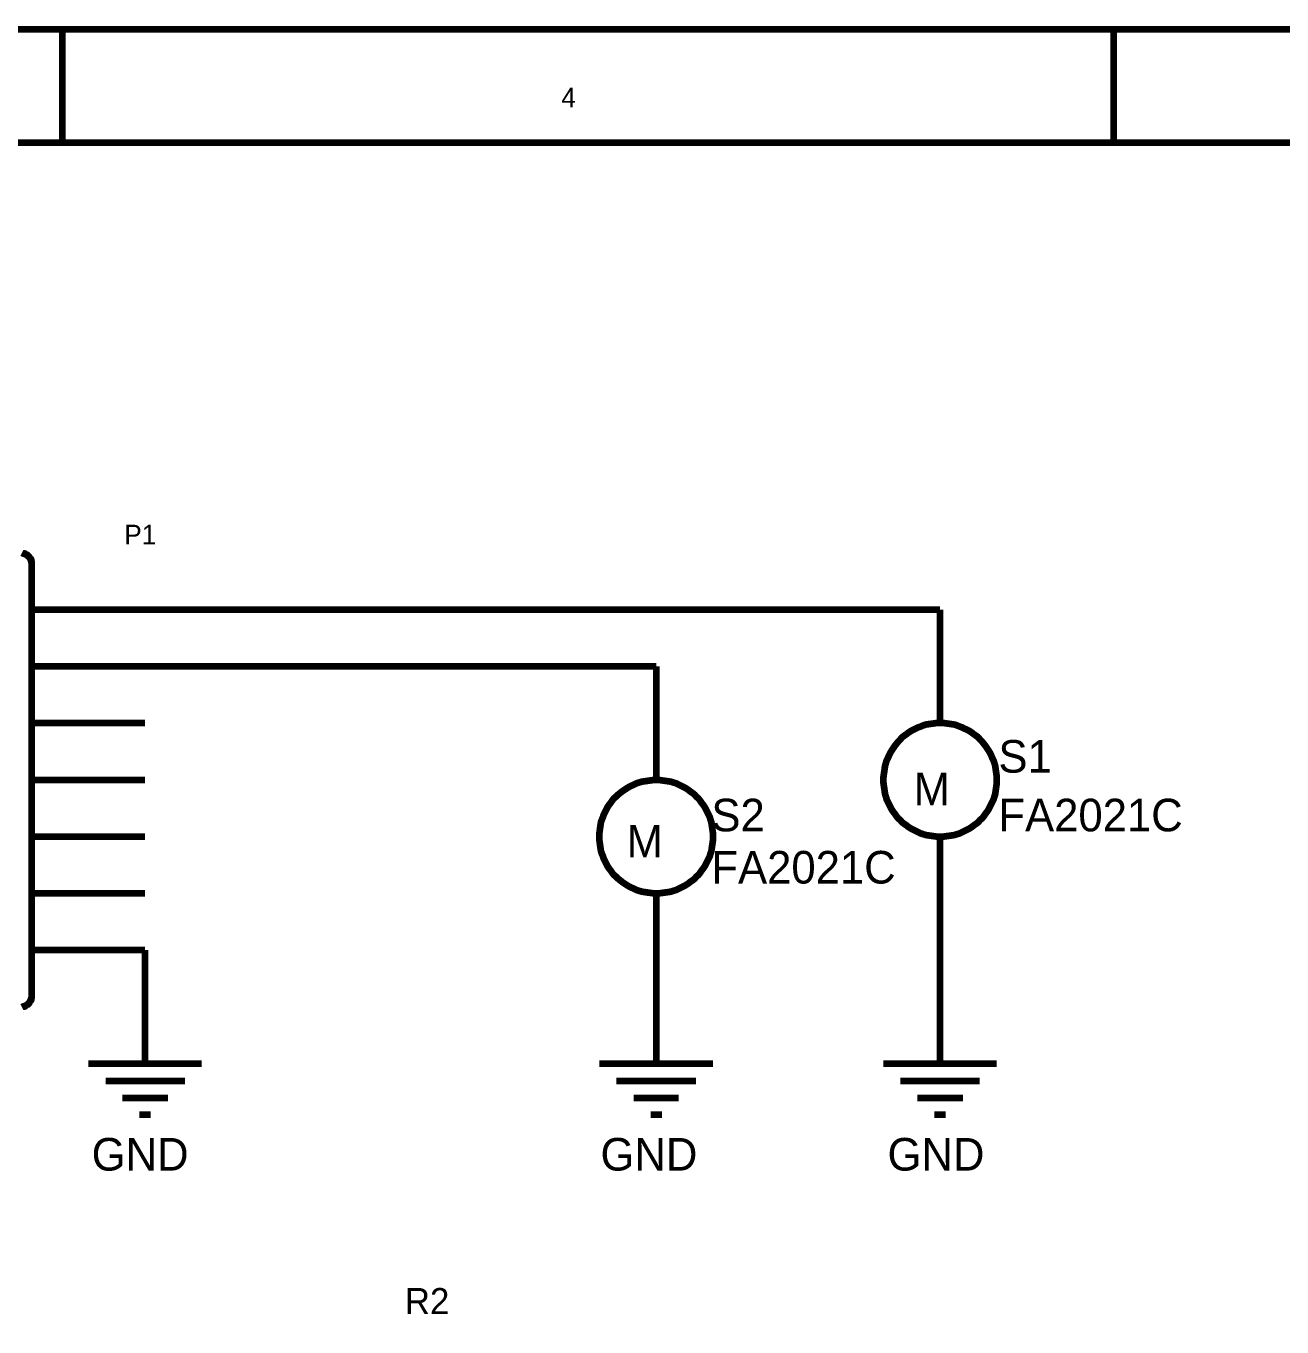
# Model space of a CAD drawing. Header units: millimetres. Extents: x 0 to 282, y 0 to 206.
# Drawn here: x 139.5 to 195.6, y 148.2 to 206.4 of the extents above; entities that cross this region are included whole.
import ezdxf

# ---------------------------------------------------------------- set-up
doc = ezdxf.new("R2010")
doc.units = ezdxf.units.MM
doc.layers.add('Sheet', color=255, linetype='Continuous')

msp = doc.modelspace()

# ---------------------------------------------------------------- linework, layer by layer
at = {"layer": 'Sheet'}
for points, const_width in [([(0, 206.278), (282.168, 206.278), (282.168, 0), (0, 0), (0, 206.278)], 0.3), ([(0, 206.278), (0, 0), (282.168, 0), (282.168, 206.278), (0, 206.278), (0, 206.278)], 0.0991), ([(5.088, 201.208), (277.098, 201.208), (277.098, 5.07), (5.088, 5.07), (5.088, 201.208)], 0.3), ([(5.088, 201.208), (5.088, 5.07), (277.098, 5.07), (277.098, 201.208), (5.088, 201.208), (5.088, 201.208)], 0.0991)]:
    msp.add_lwpolyline(points, close=True, dxfattribs=dict(at, const_width=const_width))
at = {"layer": 'Sheet', "const_width": 0.3}
for points in [[(141.084, 206.278), (141.084, 201.208)], [(188.118, 206.278), (188.118, 201.208)], [(139.279, 182.861), (139.315, 182.843), (139.333, 182.843), (139.352, 182.843), (139.37, 182.825), (139.406, 182.825), (139.424, 182.807), (139.443, 182.807), (139.461, 182.788), (139.479, 182.77), (139.516, 182.77), (139.534, 182.752), (139.552, 182.734), (139.57, 182.716), (139.589, 182.697), (139.589, 182.679), (139.607, 182.661), (139.625, 182.643), (139.643, 182.624), (139.662, 182.606), (139.662, 182.588), (139.68, 182.57), (139.68, 182.533), (139.698, 182.515), (139.698, 182.497), (139.698, 182.46), (139.716, 182.442), (139.716, 182.424), (139.716, 182.387), (139.716, 182.369)], [(139.716, 182.369), (139.716, 182.369), (139.716, 182.369), (139.716, 182.369), (139.716, 182.369), (139.716, 182.369), (139.716, 182.369), (139.716, 182.369), (139.716, 182.369), (139.716, 182.369), (139.716, 182.369), (139.716, 182.369), (139.716, 182.369), (139.716, 182.369), (139.716, 182.369), (139.716, 182.369), (139.716, 182.369), (139.716, 182.369), (139.716, 182.369), (139.716, 182.369), (139.716, 182.369), (139.716, 182.369), (139.716, 182.369), (139.716, 182.369), (139.716, 182.369), (139.716, 182.369), (139.716, 182.369), (139.716, 182.369), (139.716, 182.369), (139.716, 182.369), (139.716, 182.369), (139.716, 182.369), (139.716, 182.369)], [(139.716, 182.369), (139.716, 163.056)], [(139.716, 180.327), (144.786, 180.327)], [(144.786, 180.327), (180.349, 180.327)], [(180.349, 175.257), (180.349, 180.327)], [(139.716, 177.792), (144.786, 177.792)], [(144.786, 177.792), (167.656, 177.792)], [(167.656, 172.703), (167.656, 177.792)], [(139.716, 175.257), (144.786, 175.257)], [(177.814, 172.703), (177.814, 172.831), (177.832, 172.959), (177.851, 173.086), (177.869, 173.214), (177.887, 173.342), (177.924, 173.469), (177.96, 173.579), (178.015, 173.688), (178.069, 173.816), (178.124, 173.925), (178.179, 174.017), (178.252, 174.126), (178.325, 174.235), (178.398, 174.327), (178.471, 174.418), (178.562, 174.509), (178.635, 174.6), (178.726, 174.673), (178.835, 174.746), (178.927, 174.819), (179.036, 174.892), (179.145, 174.947), (179.255, 175.001), (179.364, 175.056), (179.474, 175.093), (179.601, 175.147), (179.711, 175.184), (179.838, 175.202), (179.966, 175.22), (180.094, 175.238), (180.221, 175.257), (180.349, 175.257)], [(180.349, 175.257), (180.221, 175.257), (180.094, 175.238), (179.966, 175.22), (179.838, 175.202), (179.711, 175.184), (179.601, 175.147), (179.474, 175.093), (179.364, 175.056), (179.255, 175.001), (179.145, 174.947), (179.036, 174.892), (178.927, 174.819), (178.835, 174.746), (178.726, 174.673), (178.635, 174.6), (178.562, 174.509), (178.471, 174.418), (178.398, 174.327), (178.325, 174.235), (178.252, 174.126), (178.179, 174.017), (178.124, 173.925), (178.069, 173.816), (178.015, 173.688), (177.96, 173.579), (177.924, 173.469), (177.887, 173.342), (177.869, 173.214), (177.851, 173.086), (177.832, 172.959), (177.814, 172.831), (177.814, 172.703)], [(180.349, 175.257), (180.349, 175.257)], [(180.349, 175.257), (180.477, 175.257), (180.604, 175.238), (180.732, 175.22), (180.86, 175.202), (180.987, 175.184), (181.097, 175.147), (181.224, 175.093), (181.334, 175.056), (181.443, 175.001), (181.553, 174.947), (181.662, 174.892), (181.772, 174.819), (181.863, 174.746), (181.972, 174.673), (182.063, 174.6), (182.136, 174.509), (182.228, 174.418), (182.3, 174.327), (182.373, 174.235), (182.446, 174.126), (182.519, 174.017), (182.574, 173.925), (182.629, 173.816), (182.683, 173.688), (182.738, 173.579), (182.775, 173.469), (182.811, 173.342), (182.829, 173.214), (182.848, 173.086), (182.866, 172.959), (182.884, 172.831), (182.884, 172.703)], [(182.884, 172.703), (182.884, 172.831), (182.866, 172.959), (182.848, 173.086), (182.829, 173.214), (182.811, 173.342), (182.775, 173.469), (182.738, 173.579), (182.683, 173.688), (182.629, 173.816), (182.574, 173.925), (182.519, 174.017), (182.446, 174.126), (182.373, 174.235), (182.3, 174.327), (182.228, 174.418), (182.136, 174.509), (182.063, 174.6), (181.972, 174.673), (181.863, 174.746), (181.772, 174.819), (181.662, 174.892), (181.553, 174.947), (181.443, 175.001), (181.334, 175.056), (181.224, 175.093), (181.097, 175.147), (180.987, 175.184), (180.86, 175.202), (180.732, 175.22), (180.604, 175.238), (180.477, 175.257), (180.349, 175.257)], [(139.716, 172.703), (144.786, 172.703)], [(165.103, 170.169), (165.103, 170.296), (165.121, 170.424), (165.139, 170.552), (165.157, 170.679), (165.176, 170.807), (165.212, 170.916), (165.267, 171.044), (165.303, 171.153), (165.358, 171.263), (165.413, 171.372), (165.467, 171.482), (165.54, 171.591), (165.613, 171.682), (165.686, 171.792), (165.759, 171.883), (165.85, 171.956), (165.942, 172.047), (166.033, 172.12), (166.124, 172.193), (166.233, 172.266), (166.343, 172.339), (166.434, 172.393), (166.543, 172.448), (166.671, 172.503), (166.781, 172.558), (166.89, 172.594), (167.018, 172.631), (167.145, 172.649), (167.273, 172.667), (167.401, 172.685), (167.528, 172.703), (167.656, 172.703)], [(167.656, 172.703), (167.528, 172.703), (167.401, 172.685), (167.273, 172.667), (167.145, 172.649), (167.018, 172.631), (166.89, 172.594), (166.781, 172.558), (166.671, 172.503), (166.543, 172.448), (166.434, 172.393), (166.343, 172.339), (166.233, 172.266), (166.124, 172.193), (166.033, 172.12), (165.942, 172.047), (165.85, 171.956), (165.759, 171.883), (165.686, 171.792), (165.613, 171.682), (165.54, 171.591), (165.467, 171.482), (165.413, 171.372), (165.358, 171.263), (165.303, 171.153), (165.267, 171.044), (165.212, 170.916), (165.176, 170.807), (165.157, 170.679), (165.139, 170.552), (165.121, 170.424), (165.103, 170.296), (165.103, 170.169)], [(167.656, 172.703), (167.656, 172.703)], [(167.656, 172.703), (167.784, 172.703), (167.911, 172.685), (168.039, 172.667), (168.167, 172.649), (168.294, 172.631), (168.404, 172.594), (168.531, 172.558), (168.641, 172.503), (168.75, 172.448), (168.86, 172.393), (168.969, 172.339), (169.078, 172.266), (169.17, 172.193), (169.279, 172.12), (169.37, 172.047), (169.443, 171.956), (169.534, 171.883), (169.607, 171.792), (169.68, 171.682), (169.753, 171.591), (169.826, 171.482), (169.881, 171.372), (169.936, 171.263), (169.99, 171.153), (170.045, 171.044), (170.081, 170.916), (170.118, 170.807), (170.136, 170.679), (170.154, 170.552), (170.173, 170.424), (170.191, 170.296), (170.191, 170.169)], [(170.191, 170.169), (170.191, 170.296), (170.173, 170.424), (170.154, 170.552), (170.136, 170.679), (170.118, 170.807), (170.081, 170.916), (170.045, 171.044), (169.99, 171.153), (169.936, 171.263), (169.881, 171.372), (169.826, 171.482), (169.753, 171.591), (169.68, 171.682), (169.607, 171.792), (169.534, 171.883), (169.443, 171.956), (169.37, 172.047), (169.279, 172.12), (169.17, 172.193), (169.078, 172.266), (168.969, 172.339), (168.86, 172.393), (168.75, 172.448), (168.641, 172.503), (168.531, 172.558), (168.404, 172.594), (168.294, 172.631), (168.167, 172.649), (168.039, 172.667), (167.911, 172.685), (167.784, 172.703), (167.656, 172.703)], [(180.349, 170.169), (180.221, 170.169), (180.094, 170.187), (179.966, 170.205), (179.838, 170.223), (179.711, 170.241), (179.601, 170.278), (179.474, 170.314), (179.364, 170.369), (179.255, 170.424), (179.145, 170.479), (179.036, 170.533), (178.927, 170.606), (178.835, 170.679), (178.726, 170.752), (178.635, 170.825), (178.562, 170.916), (178.471, 170.989), (178.398, 171.08), (178.325, 171.19), (178.252, 171.281), (178.179, 171.39), (178.124, 171.5), (178.069, 171.609), (178.015, 171.719), (177.96, 171.828), (177.924, 171.956), (177.887, 172.065), (177.869, 172.193), (177.851, 172.321), (177.832, 172.448), (177.814, 172.576), (177.814, 172.703)], [(177.814, 172.703), (177.814, 172.703)], [(177.814, 172.703), (177.814, 172.576), (177.832, 172.448), (177.851, 172.321), (177.869, 172.193), (177.887, 172.065), (177.924, 171.956), (177.96, 171.828), (178.015, 171.719), (178.069, 171.609), (178.124, 171.5), (178.179, 171.39), (178.252, 171.281), (178.325, 171.19), (178.398, 171.08), (178.471, 170.989), (178.562, 170.916), (178.635, 170.825), (178.726, 170.752), (178.835, 170.679), (178.927, 170.606), (179.036, 170.533), (179.145, 170.479), (179.255, 170.424), (179.364, 170.369), (179.474, 170.314), (179.601, 170.278), (179.711, 170.241), (179.838, 170.223), (179.966, 170.205), (180.094, 170.187), (180.221, 170.169), (180.349, 170.169)], [(182.884, 172.703), (182.884, 172.576), (182.866, 172.448), (182.848, 172.321), (182.829, 172.193), (182.811, 172.065), (182.775, 171.956), (182.738, 171.828), (182.683, 171.719), (182.629, 171.609), (182.574, 171.5), (182.519, 171.39), (182.446, 171.281), (182.373, 171.19), (182.3, 171.08), (182.228, 170.989), (182.136, 170.916), (182.063, 170.825), (181.972, 170.752), (181.863, 170.679), (181.772, 170.606), (181.662, 170.533), (181.553, 170.479), (181.443, 170.424), (181.334, 170.369), (181.224, 170.314), (181.097, 170.278), (180.987, 170.241), (180.86, 170.223), (180.732, 170.205), (180.604, 170.187), (180.477, 170.169), (180.349, 170.169)], [(180.349, 170.169), (180.477, 170.169), (180.604, 170.187), (180.732, 170.205), (180.86, 170.223), (180.987, 170.241), (181.097, 170.278), (181.224, 170.314), (181.334, 170.369), (181.443, 170.424), (181.553, 170.479), (181.662, 170.533), (181.772, 170.606), (181.863, 170.679), (181.972, 170.752), (182.063, 170.825), (182.136, 170.916), (182.228, 170.989), (182.3, 171.08), (182.373, 171.19), (182.446, 171.281), (182.519, 171.39), (182.574, 171.5), (182.629, 171.609), (182.683, 171.719), (182.738, 171.828), (182.775, 171.956), (182.811, 172.065), (182.829, 172.193), (182.848, 172.321), (182.866, 172.448), (182.884, 172.576), (182.884, 172.703)], [(182.884, 172.703), (182.884, 172.703), (182.884, 172.703), (182.884, 172.703), (182.884, 172.703), (182.884, 172.703), (182.884, 172.703), (182.884, 172.703), (182.884, 172.703), (182.884, 172.703), (182.884, 172.703), (182.884, 172.703), (182.884, 172.703), (182.884, 172.703), (182.884, 172.703), (182.884, 172.703), (182.884, 172.703), (182.884, 172.703), (182.884, 172.703), (182.884, 172.703), (182.884, 172.703), (182.884, 172.703), (182.884, 172.703), (182.884, 172.703), (182.884, 172.703), (182.884, 172.703), (182.884, 172.703), (182.884, 172.703), (182.884, 172.703), (182.884, 172.703), (182.884, 172.703), (182.884, 172.703), (182.884, 172.703)], [(182.884, 172.703), (182.884, 172.703)], [(139.716, 170.169), (144.786, 170.169)], [(167.656, 167.634), (167.528, 167.634), (167.401, 167.652), (167.273, 167.67), (167.145, 167.688), (167.018, 167.707), (166.89, 167.743), (166.781, 167.78), (166.671, 167.834), (166.543, 167.889), (166.434, 167.944), (166.343, 167.998), (166.233, 168.071), (166.124, 168.144), (166.033, 168.217), (165.942, 168.29), (165.85, 168.381), (165.759, 168.454), (165.686, 168.545), (165.613, 168.655), (165.54, 168.746), (165.467, 168.855), (165.413, 168.965), (165.358, 169.074), (165.303, 169.184), (165.267, 169.293), (165.212, 169.421), (165.176, 169.53), (165.157, 169.658), (165.139, 169.786), (165.121, 169.913), (165.103, 170.041), (165.103, 170.169)], [(165.103, 170.169), (165.103, 170.169)], [(165.103, 170.169), (165.103, 170.041), (165.121, 169.913), (165.139, 169.786), (165.157, 169.658), (165.176, 169.53), (165.212, 169.421), (165.267, 169.293), (165.303, 169.184), (165.358, 169.074), (165.413, 168.965), (165.467, 168.855), (165.54, 168.746), (165.613, 168.655), (165.686, 168.545), (165.759, 168.454), (165.85, 168.381), (165.942, 168.29), (166.033, 168.217), (166.124, 168.144), (166.233, 168.071), (166.343, 167.998), (166.434, 167.944), (166.543, 167.889), (166.671, 167.834), (166.781, 167.78), (166.89, 167.743), (167.018, 167.707), (167.145, 167.688), (167.273, 167.67), (167.401, 167.652), (167.528, 167.634), (167.656, 167.634)], [(170.191, 170.169), (170.191, 170.041), (170.173, 169.913), (170.154, 169.786), (170.136, 169.658), (170.118, 169.53), (170.081, 169.421), (170.045, 169.293), (169.99, 169.184), (169.936, 169.074), (169.881, 168.965), (169.826, 168.855), (169.753, 168.746), (169.68, 168.655), (169.607, 168.545), (169.534, 168.454), (169.443, 168.381), (169.37, 168.29), (169.279, 168.217), (169.17, 168.144), (169.078, 168.071), (168.969, 167.998), (168.86, 167.944), (168.75, 167.889), (168.641, 167.834), (168.531, 167.78), (168.404, 167.743), (168.294, 167.707), (168.167, 167.688), (168.039, 167.67), (167.911, 167.652), (167.784, 167.634), (167.656, 167.634)], [(167.656, 167.634), (167.784, 167.634), (167.911, 167.652), (168.039, 167.67), (168.167, 167.688), (168.294, 167.707), (168.404, 167.743), (168.531, 167.78), (168.641, 167.834), (168.75, 167.889), (168.86, 167.944), (168.969, 167.998), (169.078, 168.071), (169.17, 168.144), (169.279, 168.217), (169.37, 168.29), (169.443, 168.381), (169.534, 168.454), (169.607, 168.545), (169.68, 168.655), (169.753, 168.746), (169.826, 168.855), (169.881, 168.965), (169.936, 169.074), (169.99, 169.184), (170.045, 169.293), (170.081, 169.421), (170.118, 169.53), (170.136, 169.658), (170.154, 169.786), (170.173, 169.913), (170.191, 170.041), (170.191, 170.169)], [(170.191, 170.169), (170.191, 170.169), (170.191, 170.169), (170.191, 170.169), (170.191, 170.169), (170.191, 170.169), (170.191, 170.169), (170.191, 170.169), (170.191, 170.169), (170.191, 170.169), (170.191, 170.169), (170.191, 170.169), (170.191, 170.169), (170.191, 170.169), (170.191, 170.169), (170.191, 170.169), (170.191, 170.169), (170.191, 170.169), (170.191, 170.169), (170.191, 170.169), (170.191, 170.169), (170.191, 170.169), (170.191, 170.169), (170.191, 170.169), (170.191, 170.169), (170.191, 170.169), (170.191, 170.169), (170.191, 170.169), (170.191, 170.169), (170.191, 170.169), (170.191, 170.169), (170.191, 170.169), (170.191, 170.169)], [(170.191, 170.169), (170.191, 170.169)], [(180.349, 170.169), (180.349, 165.099)], [(139.716, 167.634), (144.786, 167.634)], [(167.656, 167.634), (167.656, 162.546)], [(139.716, 165.099), (144.786, 165.099)], [(144.786, 162.546), (144.786, 165.099)], [(180.349, 165.099), (180.349, 162.546)], [(139.716, 163.056), (139.716, 163.038), (139.716, 163.001), (139.716, 162.983), (139.698, 162.947), (139.698, 162.928), (139.698, 162.91), (139.68, 162.892), (139.68, 162.856), (139.662, 162.837), (139.662, 162.819), (139.643, 162.801), (139.625, 162.783), (139.607, 162.746), (139.589, 162.728), (139.589, 162.71), (139.57, 162.691), (139.552, 162.673), (139.534, 162.673), (139.516, 162.655), (139.479, 162.637), (139.461, 162.618), (139.443, 162.6), (139.424, 162.6), (139.406, 162.582), (139.37, 162.582), (139.352, 162.564), (139.333, 162.564), (139.315, 162.564), (139.279, 162.546)], [(144.786, 162.546), (144.786, 160.011)], [(167.656, 162.546), (167.656, 160.011)], [(180.349, 162.546), (180.349, 160.011)], [(142.251, 160.011), (147.321, 160.011)], [(165.103, 160.011), (170.191, 160.011)], [(177.814, 160.011), (182.884, 160.011)], [(143.017, 159.245), (146.574, 159.245)], [(165.869, 159.245), (169.425, 159.245)], [(178.562, 159.245), (182.118, 159.245)], [(143.765, 158.479), (145.808, 158.479)], [(166.635, 158.479), (168.659, 158.479)], [(179.328, 158.479), (181.37, 158.479)], [(144.531, 157.731), (145.042, 157.731)], [(167.401, 157.731), (167.911, 157.731)], [(180.094, 157.731), (180.604, 157.731)]]:
    msp.add_lwpolyline(points, dxfattribs=at)

# ---------------------------------------------------------------- texts
at = {"layer": 'Sheet'}
for s, height, p in [('4', 0.875, (163.407, 202.794)), ('P1', 0.8754, (143.856, 183.244)), ('S1', 1.459, (182.957, 173.032)), ('M', 1.459, (179.164, 171.573)), ('S2', 1.459, (170.118, 170.406)), ('FA2021C', 1.459, (182.957, 170.406)), ('M', 1.459, (166.325, 169.238)), ('FA2021C', 1.459, (170.118, 168.071)), ('GND', 1.459, (142.397, 155.233)), ('GND', 1.459, (165.157, 155.233)), ('GND', 1.459, (177.996, 155.233)), ('R2', 1.1672, (156.403, 148.813))]:
    msp.add_text(s, height=height, dxfattribs=at).set_placement(p)

doc.saveas('drawing.dxf')
